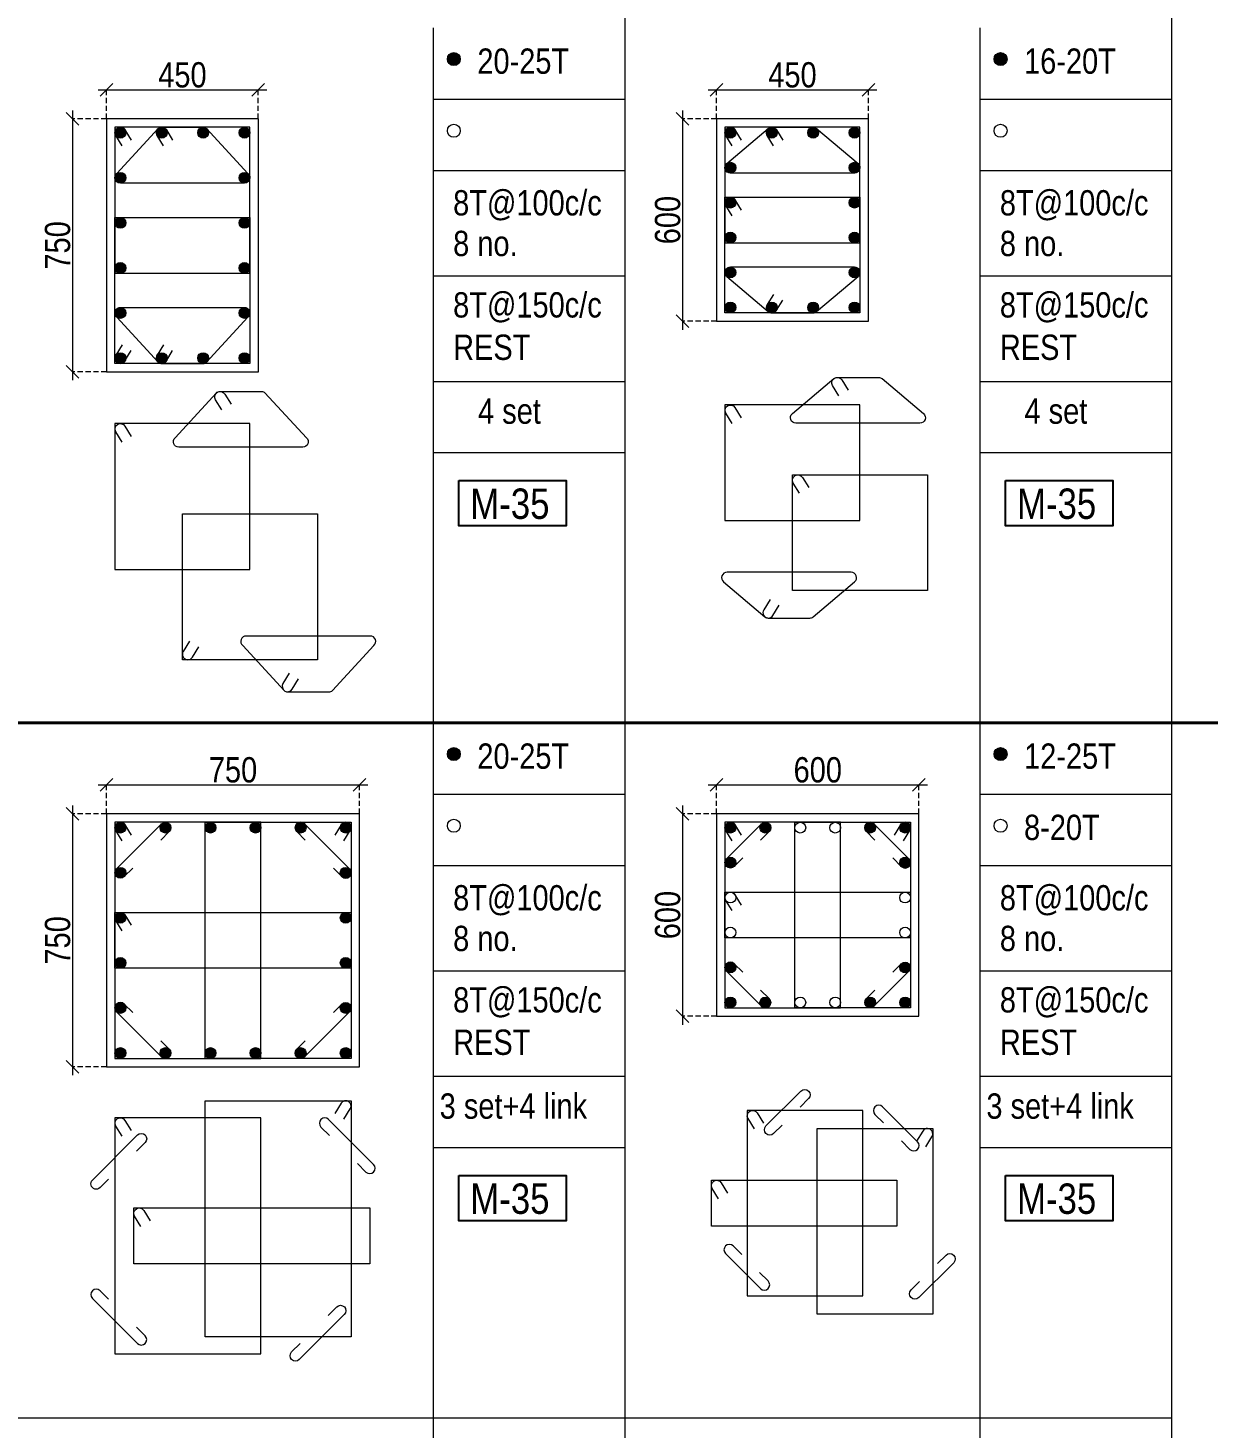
# Model space of a CAD drawing. Header units: millimetres. Extents: x 1112055 to 3390982, y -148532 to 766891.
# Drawn here: x 2653975 to 2667967, y 624583 to 641182 of the extents above; entities that cross this region are included whole.
import ezdxf
from ezdxf.enums import TextEntityAlignment as Align

# ---------------------------------------------------------------- set-up
doc = ezdxf.new("R2010")
doc.units = ezdxf.units.MM
doc.header["$PDMODE"] = 35
doc.header["$PDSIZE"] = -25
doc.linetypes.add('DASHED2', pattern=[0.375, 0.25, -0.125])
doc.linetypes.add('Hidden', pattern=[9.525, 6.35, -3.175])
for name, color, linetype, lineweight in [('B COL. SIZE DIM', 220, 'Continuous', 25), ('B COLSCH', 204, 'Continuous', 20), ('B COLUMN', 1, 'Hidden', 9), ('B STEEL', 34, 'Continuous', 15)]:
    doc.layers.add(name, color=color, linetype=linetype, lineweight=lineweight)
doc.layers.add('B TEXT', color=7, linetype='Continuous')
doc.styles.add('dim inside', font='romans.shx', dxfattribs={"width": 0.8, "height": 125})
doc.styles.add('SWINC', font='swissc.ttf')
doc.dimstyles.new('dim inside', dxfattribs={"dimtxt": 125, "dimasz": 100, "dimexe": 0, "dimexo": 0, "dimgap": 10, "dimtad": 0, "dimdec": 0, "dimzin": 0, "dimdsep": 46, "dimtxsty": 'dim inside', "dimblk": 'SMALL', "dimcen": 0.09, "dimadec": 0, "dimazin": 0, "dimtfac": 1, "dimtdec": 0, "dimtofl": 0, "dimtmove": 0, "dimatfit": 3, "dimfxl": 1, "dimtolj": 1, "dimtzin": 0, "dimarcsym": 2})

# ---------------------------------------------------------------- blocks, each defined once
blk = doc.blocks.new('_Oblique')
at = {"color": 0, "linetype": 'ByBlock', "lineweight": -2}
blk.add_line((-0.5, -0.5), (0.5, 0.5), dxfattribs=at)
blk = doc.blocks.new('*D5379')
at = {"layer": 'B COL. SIZE DIM', "color": 250, "lineweight": 9, "ltscale": 250, "transparency": 16777216}
blk.add_line((2662040, 632210), (2664640, 632210), dxfattribs=at)
at = {"layer": 'B COL. SIZE DIM', "color": 250, "linetype": 'DASHED2', "lineweight": 9, "ltscale": 250, "transparency": 16777216}
for p, q in [((2662140, 631865), (2662140, 632210)), ((2664540, 631865), (2664540, 632210))]:
    blk.add_line(p, q, dxfattribs=at)
at = {"layer": 'Defpoints', "color": 0, "lineweight": 40, "transparency": 16777216}
for p in [(2664540, 632210), (2662140, 631865), (2664540, 631865)]:
    blk.add_point(p, dxfattribs=at)
at = {"layer": 'B COL. SIZE DIM', "color": 250, "lineweight": 9, "transparency": 16777216, "xscale": 150, "yscale": 150, "zscale": 150, "rotation": 180}
blk.add_blockref('_Oblique', (2662140, 632210), dxfattribs=at)
at = {"layer": 'B COL. SIZE DIM', "color": 250, "lineweight": 9, "transparency": 16777216, "xscale": 150, "yscale": 150, "zscale": 150}
blk.add_blockref('_Oblique', (2664540, 632210), dxfattribs=at)
at = {"layer": 'B COL. SIZE DIM', "color": 6, "transparency": 16777216, "insert": (2663340, 632385), "char_height": 300, "attachment_point": 5, "style": 'SWINC'}
blk.add_mtext('\\A1;600', dxfattribs=at)
blk = doc.blocks.new('*D5380')
at = {"layer": 'B COL. SIZE DIM', "color": 250, "lineweight": 9, "ltscale": 250, "transparency": 16777216}
blk.add_line((2661736, 631965), (2661736, 629365), dxfattribs=at)
at = {"layer": 'B COL. SIZE DIM', "color": 250, "linetype": 'DASHED2', "lineweight": 9, "ltscale": 250, "transparency": 16777216}
for p, q in [((2662140, 631865), (2661736, 631865)), ((2662140, 629465), (2661736, 629465))]:
    blk.add_line(p, q, dxfattribs=at)
at = {"layer": 'Defpoints', "color": 0, "lineweight": 40, "transparency": 16777216}
for p in [(2662140, 631865), (2661736, 629465), (2662140, 629465)]:
    blk.add_point(p, dxfattribs=at)
at = {"layer": 'B COL. SIZE DIM', "color": 250, "lineweight": 9, "transparency": 16777216, "xscale": 150, "yscale": 150, "zscale": 150}
for p, rotation in [((2661736, 631865), 90), ((2661736, 629465), 270)]:
    blk.add_blockref('_Oblique', p, dxfattribs=dict(at, rotation=rotation))
at = {"layer": 'B COL. SIZE DIM', "color": 6, "transparency": 16777216, "insert": (2661561, 630665), "char_height": 300, "attachment_point": 5, "rotation": 90, "style": 'SWINC'}
blk.add_mtext('\\A1;600', dxfattribs=at)
blk = doc.blocks.new('*D5391')
at = {"layer": 'B COL. SIZE DIM', "color": 250, "lineweight": 9, "ltscale": 250, "transparency": 16777216}
blk.add_line((2654806, 632210), (2658006, 632210), dxfattribs=at)
at = {"layer": 'B COL. SIZE DIM', "color": 250, "linetype": 'DASHED2', "lineweight": 9, "ltscale": 250, "transparency": 16777216}
for p, q in [((2654906, 631865), (2654906, 632210)), ((2657906, 631865), (2657906, 632210))]:
    blk.add_line(p, q, dxfattribs=at)
at = {"layer": 'Defpoints', "color": 0, "lineweight": 40, "transparency": 16777216}
for p in [(2657906, 632210), (2654906, 631865), (2657906, 631865)]:
    blk.add_point(p, dxfattribs=at)
at = {"layer": 'B COL. SIZE DIM', "color": 250, "lineweight": 9, "transparency": 16777216, "xscale": 150, "yscale": 150, "zscale": 150, "rotation": 180}
blk.add_blockref('_Oblique', (2654906, 632210), dxfattribs=at)
at = {"layer": 'B COL. SIZE DIM', "color": 250, "lineweight": 9, "transparency": 16777216, "xscale": 150, "yscale": 150, "zscale": 150}
blk.add_blockref('_Oblique', (2657906, 632210), dxfattribs=at)
at = {"layer": 'B COL. SIZE DIM', "color": 6, "transparency": 16777216, "insert": (2656406, 632385), "char_height": 300, "attachment_point": 5, "style": 'SWINC'}
blk.add_mtext('\\A1;750', dxfattribs=at)
blk = doc.blocks.new('*D5392')
at = {"layer": 'B COL. SIZE DIM', "color": 250, "lineweight": 9, "ltscale": 250, "transparency": 16777216}
blk.add_line((2654502, 631965), (2654502, 628765), dxfattribs=at)
at = {"layer": 'B COL. SIZE DIM', "color": 250, "linetype": 'DASHED2', "lineweight": 9, "ltscale": 250, "transparency": 16777216}
for p, q in [((2654906, 631865), (2654502, 631865)), ((2654906, 628865), (2654502, 628865))]:
    blk.add_line(p, q, dxfattribs=at)
at = {"layer": 'Defpoints', "color": 0, "lineweight": 40, "transparency": 16777216}
for p in [(2654906, 631865), (2654502, 628865), (2654906, 628865)]:
    blk.add_point(p, dxfattribs=at)
at = {"layer": 'B COL. SIZE DIM', "color": 250, "lineweight": 9, "transparency": 16777216, "xscale": 150, "yscale": 150, "zscale": 150}
for p, rotation in [((2654502, 631865), 90), ((2654502, 628865), 270)]:
    blk.add_blockref('_Oblique', p, dxfattribs=dict(at, rotation=rotation))
at = {"layer": 'B COL. SIZE DIM', "color": 6, "transparency": 16777216, "insert": (2654327, 630365), "char_height": 300, "attachment_point": 5, "rotation": 90, "style": 'SWINC'}
blk.add_mtext('\\A1;750', dxfattribs=at)
blk = doc.blocks.new('*D5445')
at = {"layer": 'B COL. SIZE DIM', "color": 250, "lineweight": 9, "ltscale": 250, "transparency": 16777216}
blk.add_line((2654806, 640450), (2656806, 640450), dxfattribs=at)
at = {"layer": 'B COL. SIZE DIM', "color": 250, "linetype": 'DASHED2', "lineweight": 9, "ltscale": 250, "transparency": 16777216}
for p, q in [((2654906, 640105), (2654906, 640450)), ((2656706, 640105), (2656706, 640450))]:
    blk.add_line(p, q, dxfattribs=at)
at = {"layer": 'Defpoints', "color": 0, "lineweight": 40, "transparency": 16777216}
for p in [(2656706, 640450), (2654906, 640105), (2656706, 640105)]:
    blk.add_point(p, dxfattribs=at)
at = {"layer": 'B COL. SIZE DIM', "color": 250, "lineweight": 9, "transparency": 16777216, "xscale": 150, "yscale": 150, "zscale": 150, "rotation": 180}
blk.add_blockref('_Oblique', (2654906, 640450), dxfattribs=at)
at = {"layer": 'B COL. SIZE DIM', "color": 250, "lineweight": 9, "transparency": 16777216, "xscale": 150, "yscale": 150, "zscale": 150}
blk.add_blockref('_Oblique', (2656706, 640450), dxfattribs=at)
at = {"layer": 'B COL. SIZE DIM', "color": 6, "transparency": 16777216, "insert": (2655806, 640625), "char_height": 300, "attachment_point": 5, "style": 'SWINC'}
blk.add_mtext('\\A1;450', dxfattribs=at)
blk = doc.blocks.new('*D5446')
at = {"layer": 'B COL. SIZE DIM', "color": 250, "lineweight": 9, "ltscale": 250, "transparency": 16777216}
blk.add_line((2654502, 640205), (2654502, 637005), dxfattribs=at)
at = {"layer": 'B COL. SIZE DIM', "color": 250, "linetype": 'DASHED2', "lineweight": 9, "ltscale": 250, "transparency": 16777216}
for p, q in [((2654906, 640105), (2654502, 640105)), ((2654906, 637105), (2654502, 637105))]:
    blk.add_line(p, q, dxfattribs=at)
at = {"layer": 'Defpoints', "color": 0, "lineweight": 40, "transparency": 16777216}
for p in [(2654906, 640105), (2654502, 637105), (2654906, 637105)]:
    blk.add_point(p, dxfattribs=at)
at = {"layer": 'B COL. SIZE DIM', "color": 250, "lineweight": 9, "transparency": 16777216, "xscale": 150, "yscale": 150, "zscale": 150}
for p, rotation in [((2654502, 640105), 90), ((2654502, 637105), 270)]:
    blk.add_blockref('_Oblique', p, dxfattribs=dict(at, rotation=rotation))
at = {"layer": 'B COL. SIZE DIM', "color": 6, "transparency": 16777216, "insert": (2654327, 638605), "char_height": 300, "attachment_point": 5, "rotation": 90, "style": 'SWINC'}
blk.add_mtext('\\A1;750', dxfattribs=at)
blk = doc.blocks.new('*D5447')
at = {"layer": 'B COL. SIZE DIM', "color": 250, "lineweight": 9, "ltscale": 250, "transparency": 16777216}
blk.add_line((2662040, 640450), (2664040, 640450), dxfattribs=at)
at = {"layer": 'B COL. SIZE DIM', "color": 250, "linetype": 'DASHED2', "lineweight": 9, "ltscale": 250, "transparency": 16777216}
for p, q in [((2662140, 640105), (2662140, 640450)), ((2663940, 640105), (2663940, 640450))]:
    blk.add_line(p, q, dxfattribs=at)
at = {"layer": 'Defpoints', "color": 0, "lineweight": 40, "transparency": 16777216}
for p in [(2663940, 640450), (2662140, 640105), (2663940, 640105)]:
    blk.add_point(p, dxfattribs=at)
at = {"layer": 'B COL. SIZE DIM', "color": 250, "lineweight": 9, "transparency": 16777216, "xscale": 150, "yscale": 150, "zscale": 150, "rotation": 180}
blk.add_blockref('_Oblique', (2662140, 640450), dxfattribs=at)
at = {"layer": 'B COL. SIZE DIM', "color": 250, "lineweight": 9, "transparency": 16777216, "xscale": 150, "yscale": 150, "zscale": 150}
blk.add_blockref('_Oblique', (2663940, 640450), dxfattribs=at)
at = {"layer": 'B COL. SIZE DIM', "color": 6, "transparency": 16777216, "insert": (2663040, 640625), "char_height": 300, "attachment_point": 5, "style": 'SWINC'}
blk.add_mtext('\\A1;450', dxfattribs=at)
blk = doc.blocks.new('*D5448')
at = {"layer": 'B COL. SIZE DIM', "color": 250, "lineweight": 9, "ltscale": 250, "transparency": 16777216}
blk.add_line((2661736, 640205), (2661736, 637605), dxfattribs=at)
at = {"layer": 'B COL. SIZE DIM', "color": 250, "linetype": 'DASHED2', "lineweight": 9, "ltscale": 250, "transparency": 16777216}
for p, q in [((2662140, 640105), (2661736, 640105)), ((2662140, 637705), (2661736, 637705))]:
    blk.add_line(p, q, dxfattribs=at)
at = {"layer": 'Defpoints', "color": 0, "lineweight": 40, "transparency": 16777216}
for p in [(2662140, 640105), (2661736, 637705), (2662140, 637705)]:
    blk.add_point(p, dxfattribs=at)
at = {"layer": 'B COL. SIZE DIM', "color": 250, "lineweight": 9, "transparency": 16777216, "xscale": 150, "yscale": 150, "zscale": 150}
for p, rotation in [((2661736, 640105), 90), ((2661736, 637705), 270)]:
    blk.add_blockref('_Oblique', p, dxfattribs=dict(at, rotation=rotation))
at = {"layer": 'B COL. SIZE DIM', "color": 6, "transparency": 16777216, "insert": (2661561, 638905), "char_height": 300, "attachment_point": 5, "rotation": 90, "style": 'SWINC'}
blk.add_mtext('\\A1;600', dxfattribs=at)

msp = doc.modelspace()

# ---------------------------------------------------------------- hatches: boundary and pattern name
at = {"layer": 'B STEEL', "lineweight": 9, "ltscale": 0.5}
h = msp.add_hatch(color=34, dxfattribs=at)
edge = h.paths.add_edge_path()
edge.add_arc((2659024.6, 640814.1), 76.8, 0, 360)
h = msp.add_hatch(color=34, dxfattribs=at)
edge = h.paths.add_edge_path()
edge.add_arc((2665507.5, 640814.1), 76.8, 0, 360)
h = msp.add_hatch(color=34, dxfattribs=at)
edge = h.paths.add_edge_path()
edge.add_arc((2655070.2, 639940.9), 64, 0, 360)
at = {"layer": 'B STEEL'}
h = msp.add_hatch(color=34, dxfattribs=at)
edge = h.paths.add_edge_path()
edge.add_arc((2655560.9, 639940.9), 64, 0, 360)
h = msp.add_hatch(color=34, dxfattribs=at)
edge = h.paths.add_edge_path()
edge.add_arc((2656051.5, 639940.9), 64, 0, 360)
at = {"layer": 'B STEEL', "lineweight": 9, "ltscale": 0.5}
h = msp.add_hatch(color=34, dxfattribs=at)
edge = h.paths.add_edge_path()
edge.add_arc((2656542.2, 639940.9), 64, 180, 540, ccw=False)
h = msp.add_hatch(color=34, dxfattribs=at)
edge = h.paths.add_edge_path()
edge.add_arc((2662303.7, 639940.9), 64, 0, 360)
h = msp.add_hatch(color=34, dxfattribs=at)
edge = h.paths.add_edge_path()
edge.add_arc((2662794.4, 639940.9), 64, 180, 540, ccw=False)
h = msp.add_hatch(color=34, dxfattribs=at)
edge = h.paths.add_edge_path()
edge.add_arc((2663285.1, 639940.9), 64, 180, 540, ccw=False)
h = msp.add_hatch(color=34, dxfattribs=at)
edge = h.paths.add_edge_path()
edge.add_arc((2663775.7, 639940.9), 64, 180, 540, ccw=False)
h = msp.add_hatch(color=34, dxfattribs=at)
edge = h.paths.add_edge_path()
edge.add_arc((2662303.7, 639526.5), 64, 0, 360)
h = msp.add_hatch(color=3, dxfattribs=at)
edge = h.paths.add_edge_path()
edge.add_arc((2663775.7, 639526.5), 64, 180, 540, ccw=False)
at = {"layer": 'B STEEL'}
h = msp.add_hatch(color=34, dxfattribs=at)
edge = h.paths.add_edge_path()
edge.add_arc((2655070.2, 639406.5), 64, 0, 360)
h = msp.add_hatch(color=3, dxfattribs=at)
edge = h.paths.add_edge_path()
edge.add_arc((2656542.2, 639406.5), 64, 0, 360)
h = msp.add_hatch(color=34, dxfattribs=at)
edge = h.paths.add_edge_path()
edge.add_arc((2662303.7, 639112.1), 64, 0, 360)
h = msp.add_hatch(color=3, dxfattribs=at)
edge = h.paths.add_edge_path()
edge.add_arc((2663775.7, 639112.1), 64, 0, 360)
h = msp.add_hatch(color=34, dxfattribs=at)
edge = h.paths.add_edge_path()
edge.add_arc((2655070.2, 638872.1), 64, 0, 360)
h = msp.add_hatch(color=3, dxfattribs=at)
edge = h.paths.add_edge_path()
edge.add_arc((2656542.2, 638872.1), 64, 0, 360)
h = msp.add_hatch(color=34, dxfattribs=at)
edge = h.paths.add_edge_path()
edge.add_arc((2662303.7, 638697.7), 64, 0, 360)
h = msp.add_hatch(color=3, dxfattribs=at)
edge = h.paths.add_edge_path()
edge.add_arc((2663775.7, 638697.7), 64, 0, 360)
h = msp.add_hatch(color=34, dxfattribs=at)
edge = h.paths.add_edge_path()
edge.add_arc((2655070.2, 638337.7), 64, 0, 360)
h = msp.add_hatch(color=3, dxfattribs=at)
edge = h.paths.add_edge_path()
edge.add_arc((2656542.2, 638337.7), 64, 0, 360)
at = {"layer": 'B STEEL', "lineweight": 9, "ltscale": 0.5}
h = msp.add_hatch(color=34, dxfattribs=at)
edge = h.paths.add_edge_path()
edge.add_arc((2662303.7, 638283.3), 64, 0, 360)
h = msp.add_hatch(color=3, dxfattribs=at)
edge = h.paths.add_edge_path()
edge.add_arc((2663775.7, 638283.3), 64, 180, 540, ccw=False)
h = msp.add_hatch(color=34, dxfattribs=at)
edge = h.paths.add_edge_path()
edge.add_arc((2662303.7, 637868.9), 64, 0, 360, ccw=False)
h = msp.add_hatch(color=34, dxfattribs=at)
edge = h.paths.add_edge_path()
edge.add_arc((2662794.4, 637868.9), 64, -180, 180)
h = msp.add_hatch(color=34, dxfattribs=at)
edge = h.paths.add_edge_path()
edge.add_arc((2663285.1, 637868.9), 64, -180, 180)
h = msp.add_hatch(color=34, dxfattribs=at)
edge = h.paths.add_edge_path()
edge.add_arc((2663775.7, 637868.9), 64, -180, 180)
at = {"layer": 'B STEEL'}
h = msp.add_hatch(color=34, dxfattribs=at)
edge = h.paths.add_edge_path()
edge.add_arc((2655070.2, 637803.3), 64, 0, 360)
h = msp.add_hatch(color=3, dxfattribs=at)
edge = h.paths.add_edge_path()
edge.add_arc((2656542.2, 637803.3), 64, 0, 360)
at = {"layer": 'B STEEL', "lineweight": 9, "ltscale": 0.5}
h = msp.add_hatch(color=34, dxfattribs=at)
edge = h.paths.add_edge_path()
edge.add_arc((2655070.2, 637268.9), 64, 0, 360, ccw=False)
at = {"layer": 'B STEEL'}
h = msp.add_hatch(color=34, dxfattribs=at)
edge = h.paths.add_edge_path()
edge.add_arc((2655560.9, 637268.9), 64, 0, 360)
h = msp.add_hatch(color=34, dxfattribs=at)
edge = h.paths.add_edge_path()
edge.add_arc((2656051.5, 637268.9), 64, 0, 360)
at = {"layer": 'B STEEL', "lineweight": 9, "ltscale": 0.5}
h = msp.add_hatch(color=34, dxfattribs=at)
edge = h.paths.add_edge_path()
edge.add_arc((2656542.2, 637268.9), 64, -180, 180)
h = msp.add_hatch(color=34, dxfattribs=at)
edge = h.paths.add_edge_path()
edge.add_arc((2659024.6, 632574.2), 76.8, 0, 360)
h = msp.add_hatch(color=34, dxfattribs=at)
edge = h.paths.add_edge_path()
edge.add_arc((2665507.5, 632574.2), 76.8, 0, 360)
h = msp.add_hatch(color=34, dxfattribs=at)
edge = h.paths.add_edge_path()
edge.add_arc((2655070.2, 631701), 64, 0, 360)
at = {"layer": 'B STEEL'}
h = msp.add_hatch(color=34, dxfattribs=at)
edge = h.paths.add_edge_path()
edge.add_arc((2655604.6, 631701), 64, 0, 360)
h = msp.add_hatch(color=34, dxfattribs=at)
edge = h.paths.add_edge_path()
edge.add_arc((2656139, 631701), 64, 0, 360)
h = msp.add_hatch(color=34, dxfattribs=at)
edge = h.paths.add_edge_path()
edge.add_arc((2656673.4, 631701), 64, 0, 360)
h = msp.add_hatch(color=34, dxfattribs=at)
edge = h.paths.add_edge_path()
edge.add_arc((2657207.8, 631701), 64, 0, 360)
at = {"layer": 'B STEEL', "lineweight": 9, "ltscale": 0.5}
h = msp.add_hatch(color=34, dxfattribs=at)
edge = h.paths.add_edge_path()
edge.add_arc((2657742.2, 631701), 64, 180, 540, ccw=False)
h = msp.add_hatch(color=34, dxfattribs=at)
edge = h.paths.add_edge_path()
edge.add_arc((2662303.7, 631701), 64, 0, 360)
h = msp.add_hatch(color=34, dxfattribs=at)
edge = h.paths.add_edge_path()
edge.add_arc((2662718.1, 631701), 64, 180, 540, ccw=False)
h = msp.add_hatch(color=34, dxfattribs=at)
edge = h.paths.add_edge_path()
edge.add_arc((2663961.3, 631701), 64, 180, 540, ccw=False)
h = msp.add_hatch(color=34, dxfattribs=at)
edge = h.paths.add_edge_path()
edge.add_arc((2664375.7, 631701), 64, 180, 540, ccw=False)
h = msp.add_hatch(color=34, dxfattribs=at)
edge = h.paths.add_edge_path()
edge.add_arc((2662303.7, 631286.6), 64, 0, 360)
h = msp.add_hatch(color=34, dxfattribs=at)
edge = h.paths.add_edge_path()
edge.add_arc((2664375.7, 631286.6), 64, 180, 540, ccw=False)
at = {"layer": 'B STEEL'}
h = msp.add_hatch(color=34, dxfattribs=at)
edge = h.paths.add_edge_path()
edge.add_arc((2655070.2, 631166.6), 64, 0, 360)
h = msp.add_hatch(color=34, dxfattribs=at)
edge = h.paths.add_edge_path()
edge.add_arc((2657742.2, 631166.6), 64, 0, 360)
h = msp.add_hatch(color=34, dxfattribs=at)
edge = h.paths.add_edge_path()
edge.add_arc((2655070.2, 630632.2), 64, 0, 360)
h = msp.add_hatch(color=34, dxfattribs=at)
edge = h.paths.add_edge_path()
edge.add_arc((2657742.2, 630632.2), 64, 0, 360)
h = msp.add_hatch(color=34, dxfattribs=at)
edge = h.paths.add_edge_path()
edge.add_arc((2655070.2, 630097.9), 64, 0, 360)
h = msp.add_hatch(color=34, dxfattribs=at)
edge = h.paths.add_edge_path()
edge.add_arc((2657742.2, 630097.9), 64, 0, 360)
at = {"layer": 'B STEEL', "lineweight": 9, "ltscale": 0.5}
h = msp.add_hatch(color=34, dxfattribs=at)
edge = h.paths.add_edge_path()
edge.add_arc((2662303.7, 630043.5), 64, 0, 360)
h = msp.add_hatch(color=34, dxfattribs=at)
edge = h.paths.add_edge_path()
edge.add_arc((2664375.7, 630043.5), 64, 180, 540, ccw=False)
at = {"layer": 'B STEEL'}
h = msp.add_hatch(color=34, dxfattribs=at)
edge = h.paths.add_edge_path()
edge.add_arc((2655070.2, 629563.5), 64, 0, 360)
h = msp.add_hatch(color=34, dxfattribs=at)
edge = h.paths.add_edge_path()
edge.add_arc((2657742.2, 629563.5), 64, 0, 360)
at = {"layer": 'B STEEL', "lineweight": 9, "ltscale": 0.5}
h = msp.add_hatch(color=34, dxfattribs=at)
edge = h.paths.add_edge_path()
edge.add_arc((2662303.7, 629629.1), 64, 0, 360, ccw=False)
h = msp.add_hatch(color=34, dxfattribs=at)
edge = h.paths.add_edge_path()
edge.add_arc((2662718.1, 629629.1), 64, -180, 180)
h = msp.add_hatch(color=34, dxfattribs=at)
edge = h.paths.add_edge_path()
edge.add_arc((2663961.3, 629629.1), 64, -180, 180)
h = msp.add_hatch(color=34, dxfattribs=at)
edge = h.paths.add_edge_path()
edge.add_arc((2664375.7, 629629.1), 64, -180, 180)
h = msp.add_hatch(color=34, dxfattribs=at)
edge = h.paths.add_edge_path()
edge.add_arc((2655070.2, 629029.1), 64, 0, 360, ccw=False)
at = {"layer": 'B STEEL'}
h = msp.add_hatch(color=34, dxfattribs=at)
edge = h.paths.add_edge_path()
edge.add_arc((2655604.6, 629029.1), 64, 0, 360)
h = msp.add_hatch(color=34, dxfattribs=at)
edge = h.paths.add_edge_path()
edge.add_arc((2656139, 629029.1), 64, 0, 360)
h = msp.add_hatch(color=34, dxfattribs=at)
edge = h.paths.add_edge_path()
edge.add_arc((2656673.4, 629029.1), 64, 0, 360)
h = msp.add_hatch(color=34, dxfattribs=at)
edge = h.paths.add_edge_path()
edge.add_arc((2657207.8, 629029.1), 64, 0, 360)
at = {"layer": 'B STEEL', "lineweight": 9, "ltscale": 0.5}
h = msp.add_hatch(color=34, dxfattribs=at)
edge = h.paths.add_edge_path()
edge.add_arc((2657742.2, 629029.1), 64, -180, 180)

# ---------------------------------------------------------------- linework, layer by layer
at = {"color": 1, "lineweight": 40}
msp.add_line((2487307.1, 632942.5), (2815548.4, 632942.5), dxfattribs=at)
at = {"layer": 'B COLSCH', "color": 250, "lineweight": 0}
for p, q in [((2667535.6, 650741.2), (2667535.6, 574628.3)), ((2661052.7, 649422.2), (2661052.7, 574628.3)), ((2658778.3, 641182.4), (2658778.3, 583503.5)), ((2665261.2, 641182.4), (2665261.2, 583503.5)), ((2658778.3, 640337.4), (2661052.7, 640337.4)), ((2665261.2, 640337.4), (2667535.6, 640337.4)), ((2658778.3, 639492.4), (2661052.7, 639492.4)), ((2665261.2, 639492.4), (2667535.6, 639492.4)), ((2658778.3, 638242.6), (2661052.7, 638242.6)), ((2665261.2, 638242.6), (2667535.6, 638242.6)), ((2658778.3, 636992.8), (2661052.7, 636992.8)), ((2665261.2, 636992.8), (2667535.6, 636992.8)), ((2658778.3, 636147.8), (2661052.7, 636147.8)), ((2665261.2, 636147.8), (2667535.6, 636147.8)), ((2487307.1, 632942.5), (2667535.6, 632942.5)), ((2658778.3, 632097.5), (2661052.7, 632097.5)), ((2665261.2, 632097.5), (2667535.6, 632097.5)), ((2658778.3, 631252.5), (2661052.7, 631252.5)), ((2665261.2, 631252.5), (2667535.6, 631252.5)), ((2658778.3, 630002.8), (2661052.7, 630002.8)), ((2665261.2, 630002.8), (2667535.6, 630002.8)), ((2658778.3, 628753), (2661052.7, 628753)), ((2665261.2, 628753), (2667535.6, 628753)), ((2658778.3, 627908), (2661052.7, 627908)), ((2665261.2, 627908), (2667535.6, 627908)), ((2487307.1, 624702.7), (2667535.6, 624702.7))]:
    msp.add_line(p, q, dxfattribs=at)
at = {"layer": 'B COLUMN', "color": 1, "linetype": 'ByBlock', "lineweight": 20}
for points in [[(2654906.2, 637104.9), (2656706.2, 637104.9), (2656706.2, 640104.9), (2654906.2, 640104.9)], [(2662139.7, 637704.9), (2663939.7, 637704.9), (2663939.7, 640104.9), (2662139.7, 640104.9)], [(2654906.2, 628865.1), (2657906.2, 628865.1), (2657906.2, 631865.1), (2654906.2, 631865.1)], [(2662139.7, 629465.1), (2664539.7, 629465.1), (2664539.7, 631865.1), (2662139.7, 631865.1)]]:
    msp.add_lwpolyline(points, close=True, dxfattribs=at)
at = {"layer": 'B STEEL', "color": 34, "lineweight": 9, "ltscale": 0.5}
for points in [[(2655006.2, 638273.7), (2656606.2, 638273.7), (2656606.2, 640004.9), (2655006.2, 640004.9)], [(2662239.7, 638633.7), (2663839.7, 638633.7), (2663839.7, 640004.9), (2662239.7, 640004.9)], [(2662239.7, 639176.1), (2663839.7, 639176.1), (2663839.7, 637804.9), (2662239.7, 637804.9)], [(2655006.2, 638936.1), (2656606.2, 638936.1), (2656606.2, 637204.9), (2655006.2, 637204.9)], [(2662239.7, 635341.9), (2663839.7, 635341.9), (2663839.7, 636713.1), (2662239.7, 636713.1)], [(2655006.2, 634761.4), (2656606.2, 634761.4), (2656606.2, 636492.6), (2655006.2, 636492.6)], [(2663039.7, 635884.4), (2664639.7, 635884.4), (2664639.7, 634513.1), (2663039.7, 634513.1)], [(2655806.2, 635423.8), (2657406.2, 635423.8), (2657406.2, 633692.6), (2655806.2, 633692.6)], [(2655006.2, 628965.1), (2656737.4, 628965.1), (2656737.4, 631765.1), (2655006.2, 631765.1)], [(2657806.2, 628965.1), (2656075, 628965.1), (2656075, 631765.1), (2657806.2, 631765.1)], [(2662239.7, 629565.1), (2663610.9, 629565.1), (2663610.9, 631765.1), (2662239.7, 631765.1)], [(2664439.7, 629565.1), (2663068.5, 629565.1), (2663068.5, 631765.1), (2664439.7, 631765.1)], [(2662239.7, 630936.3), (2664439.7, 630936.3), (2664439.7, 630393.8), (2662239.7, 630393.8)], [(2655006.2, 630696.3), (2657806.2, 630696.3), (2657806.2, 630033.8), (2655006.2, 630033.8)], [(2657806.2, 625663.9), (2656075, 625663.9), (2656075, 628463.9), (2657806.2, 628463.9)], [(2662503.7, 626149.5), (2663874.9, 626149.5), (2663874.9, 628349.5), (2662503.7, 628349.5)], [(2655006.2, 625461.5), (2656737.4, 625461.5), (2656737.4, 628261.5), (2655006.2, 628261.5)], [(2664703.7, 625934.9), (2663332.5, 625934.9), (2663332.5, 628134.9), (2664703.7, 628134.9)], [(2662077.8, 627520.7), (2664277.8, 627520.7), (2664277.8, 626978.3), (2662077.8, 626978.3)], [(2655229.3, 627192.7), (2658029.3, 627192.7), (2658029.3, 626530.3), (2655229.3, 626530.3)]]:
    msp.add_lwpolyline(points, close=True, dxfattribs=at)
for points in [[(2655090.4, 639785.8), (2655015.7, 639907.3, -1), (2655124.7, 639974.4), (2655199.5, 639853)], [(2655581.1, 639785.8), (2655506.3, 639907.3, -1), (2655615.4, 639974.4), (2655690.1, 639853)], [(2662324, 639785.8), (2662249.2, 639907.3, -1), (2662358.3, 639974.4), (2662433, 639853)], [(2662814.6, 639785.8), (2662739.9, 639907.3, -1), (2662848.9, 639974.4), (2662923.7, 639853)], [(2662324, 638957.1), (2662249.2, 639078.5, -1), (2662358.3, 639145.6), (2662433, 639024.2)], [(2662814.6, 638024), (2662739.9, 637902.5, 1), (2662848.9, 637835.4), (2662923.7, 637956.8)], [(2655090.4, 637424), (2655015.7, 637302.5, 1), (2655124.7, 637235.4), (2655199.5, 637356.8)], [(2655581.1, 637424), (2655506.3, 637302.5, 1), (2655615.4, 637235.4), (2655690.1, 637356.8)], [(2663591, 636821), (2663516.2, 636942.5, -1), (2663625.2, 637009.6), (2663700, 636888.1)], [(2656273.3, 636654.2), (2656198.6, 636775.6, -1), (2656307.6, 636842.7), (2656382.4, 636721.3)], [(2662324, 636494.1), (2662249.2, 636615.6, -1), (2662358.3, 636682.7), (2662433, 636561.2)], [(2655090.4, 636273.6), (2655015.7, 636395.1, -1), (2655124.7, 636462.2), (2655199.5, 636340.7)], [(2663124, 635665.3), (2663049.2, 635786.8, -1), (2663158.3, 635853.9), (2663233, 635732.4)], [(2662774.6, 634405.3), (2662699.8, 634283.8, 1), (2662808.9, 634216.7), (2662883.6, 634338.2)], [(2655890.4, 633911.7), (2655815.7, 633790.2, 1), (2655924.7, 633723.1), (2655999.5, 633844.6)], [(2657073.3, 633531.1), (2656998.6, 633409.6, 1), (2657107.6, 633342.5), (2657182.4, 633464)], [(2655090.4, 631546), (2655015.7, 631667.5, -1), (2655124.7, 631734.6), (2655199.5, 631613.1)], [(2655216.3, 631222.2), (2655115.5, 631121.4, -1), (2655024.9, 631211.9), (2655559.3, 631746.3, -1), (2655649.9, 631655.8), (2655549, 631554.9)], [(2657596, 631222.2), (2657696.9, 631121.4, 1), (2657787.4, 631211.9), (2657253, 631746.3, 1), (2657162.5, 631655.8), (2657263.4, 631554.9)], [(2657721.9, 631546), (2657796.7, 631667.5, 1), (2657687.6, 631734.6), (2657612.9, 631613.1)], [(2662324, 631546), (2662249.2, 631667.5, -1), (2662358.3, 631734.6), (2662433, 631613.1)], [(2662449.9, 631342.2), (2662349, 631241.4, -1), (2662258.5, 631331.9), (2662672.9, 631746.3, -1), (2662763.4, 631655.8), (2662662.5, 631554.9)], [(2664229.6, 631342.2), (2664330.4, 631241.4, 1), (2664421, 631331.9), (2664006.6, 631746.3, 1), (2663916, 631655.8), (2664016.9, 631554.9)], [(2664355.5, 631546), (2664430.2, 631667.5, 1), (2664321.2, 631734.6), (2664246.4, 631613.1)], [(2662324, 630717.2), (2662249.2, 630838.7, -1), (2662358.3, 630905.8), (2662433, 630784.3)], [(2655090.4, 630477.2), (2655015.7, 630598.7, -1), (2655124.7, 630665.8), (2655199.5, 630544.3)], [(2662449.9, 629987.9), (2662349, 630088.7, 1), (2662258.5, 629998.2), (2662672.9, 629583.8, 1), (2662763.4, 629674.3), (2662662.5, 629775.2)], [(2664229.6, 629987.9), (2664330.4, 630088.7, -1), (2664421, 629998.2), (2664006.6, 629583.8, -1), (2663916, 629674.3), (2664016.9, 629775.2)], [(2655216.3, 629507.9), (2655115.5, 629608.7, 1), (2655024.9, 629518.2), (2655559.3, 628983.8, 1), (2655649.9, 629074.3), (2655549, 629175.2)], [(2657596, 629507.9), (2657696.9, 629608.7, -1), (2657787.4, 629518.2), (2657253, 628983.8, -1), (2657162.5, 629074.3), (2657263.4, 629175.2)], [(2657721.9, 628244.8), (2657796.7, 628366.3, 1), (2657687.6, 628433.4), (2657612.9, 628311.9)], [(2662916.8, 628174.9), (2662816, 628074, -1), (2662725.4, 628164.6), (2663139.8, 628579, -1), (2663230.3, 628488.4), (2663129.5, 628387.6)], [(2662588, 628130.4), (2662513.2, 628251.9, -1), (2662622.3, 628319), (2662697, 628197.5)], [(2664331.4, 627987.4), (2664432.3, 627886.5, 1), (2664522.8, 627977.1), (2664108.5, 628391.4, 1), (2664017.9, 628300.9), (2664118.8, 628200)], [(2655090.4, 628042.4), (2655015.7, 628163.9, -1), (2655124.7, 628231), (2655199.5, 628109.5)], [(2657882, 627718.7), (2657982.8, 627617.8, 1), (2658073.4, 627708.3), (2657539, 628242.7, 1), (2657448.5, 628152.2), (2657549.3, 628051.3)], [(2664619.5, 627915.8), (2664694.2, 628037.3, 1), (2664585.2, 628104.4), (2664510.4, 627982.9)], [(2654930.4, 627534.1), (2654829.5, 627433.2, -1), (2654739, 627523.8), (2655273.4, 628058.2, -1), (2655363.9, 627967.6), (2655263.1, 627866.8)], [(2662162.1, 627301.6), (2662087.3, 627423.1, -1), (2662196.3, 627490.2), (2662271.1, 627368.7)], [(2655313.6, 626973.6), (2655238.8, 627095.1, -1), (2655347.9, 627162.2), (2655422.6, 627040.7)], [(2662437.7, 626641.3), (2662336.8, 626742.1, 1), (2662246.3, 626651.6), (2662660.7, 626237.2, 1), (2662751.2, 626327.7), (2662650.4, 626428.6)], [(2664760, 626533.3), (2664860.8, 626634.2, -1), (2664951.4, 626543.7), (2664537, 626129.3, -1), (2664446.5, 626219.8), (2664547.3, 626320.7)], [(2654930.4, 626109.8), (2654829.5, 626210.7, 1), (2654739, 626120.1), (2655273.4, 625585.7, 1), (2655363.9, 625676.3), (2655263.1, 625777.1)], [(2657534.5, 625918.7), (2657635.4, 626019.6, -1), (2657725.9, 625929), (2657191.6, 625394.6, -1), (2657101, 625485.2), (2657201.9, 625586)]]:
    msp.add_lwpolyline(points, format="xyb", dxfattribs=at)
for points in [[(2655028.9, 639456.4), (2655519.6, 639989.8, -0.1771526), (2655560.9, 640004.9), (2656051.5, 640004.9, -0.1771526), (2656092.8, 639989.8), (2656583.5, 639456.4, -0.6990151), (2656542.2, 639343.5), (2655070.2, 639343.5, -0.6990151)], [(2662262.4, 639575.4), (2662753.1, 639989.8, -0.1771526), (2662794.4, 640004.9), (2663285.1, 640004.9, -0.1771526), (2663326.4, 639989.8), (2663817, 639575.4, -0.6990151), (2663775.7, 639462.5), (2662303.7, 639462.5, -0.6990151)], [(2662262.4, 638234.4), (2662753.1, 637820, 0.1771526), (2662794.4, 637804.9), (2663285.1, 637804.9, 0.1771526), (2663326.4, 637820), (2663817, 638234.4, 0.6990151), (2663775.7, 638347.3), (2662303.7, 638347.3, 0.6990151)], [(2655028.9, 637753.4), (2655519.6, 637220, 0.1771526), (2655560.9, 637204.9), (2656051.5, 637204.9, 0.1771526), (2656092.8, 637220), (2656583.5, 637753.4, 0.6990151), (2656542.2, 637866.3), (2655070.2, 637866.3, 0.6990151)], [(2663038.8, 636610.5), (2663529.4, 637024.9, -0.1771526), (2663570.7, 637040.1), (2664061.4, 637040.1, -0.1771526), (2664102.7, 637024.9), (2664593.3, 636610.5, -0.6990151), (2664552, 636497.6), (2663080.1, 636497.6, -0.6990151)], [(2655721.1, 636324.7), (2656211.8, 636858.1, -0.1771526), (2656253.1, 636873.2), (2656743.7, 636873.2, -0.1771526), (2656785, 636858.1), (2657275.7, 636324.7, -0.6990151), (2657234.4, 636211.8), (2655762.4, 636211.8, -0.6990151)], [(2662222.4, 634615.7), (2662713, 634201.3, 0.1771526), (2662754.4, 634186.2), (2663245, 634186.2, 0.1771526), (2663286.3, 634201.3), (2663777, 634615.7, 0.6990151), (2663735.7, 634728.7), (2662263.7, 634728.7, 0.6990151)], [(2656521.1, 633860.5), (2657011.8, 633327.2, 0.1771526), (2657053.1, 633312), (2657543.7, 633312, 0.1771526), (2657585, 633327.2), (2658075.7, 633860.5, 0.6990151), (2658034.4, 633973.4), (2656562.4, 633973.4, 0.6990151)]]:
    msp.add_lwpolyline(points, format="xyb", close=True, dxfattribs=at)
for centre, radius in [((2659024.6, 640814.1), 76.8), ((2665507.5, 640814.1), 76.8), ((2655070.2, 639940.9), 64), ((2655560.9, 639940.9), 64), ((2656051.5, 639940.9), 64), ((2656542.2, 639940.9), 64), ((2659024.6, 639963.8), 76.8), ((2662303.7, 639940.9), 64), ((2662794.4, 639940.9), 64), ((2663285.1, 639940.9), 64), ((2663775.7, 639940.9), 64), ((2665507.5, 639963.8), 76.8), ((2662303.7, 639526.5), 64), ((2655070.2, 639406.5), 64), ((2662303.7, 639112.1), 64), ((2655070.2, 638872.1), 64), ((2662303.7, 638697.7), 64), ((2655070.2, 638337.7), 64), ((2662303.7, 638283.3), 64), ((2662303.7, 637868.9), 64), ((2662794.4, 637868.9), 64), ((2663285.1, 637868.9), 64), ((2663775.7, 637868.9), 64), ((2655070.2, 637803.3), 64), ((2655070.2, 637268.9), 64), ((2655560.9, 637268.9), 64), ((2656051.5, 637268.9), 64), ((2656542.2, 637268.9), 64), ((2659024.6, 632574.2), 76.8), ((2665507.5, 632574.2), 76.8), ((2655070.2, 631701), 64), ((2655604.6, 631701), 64), ((2656139, 631701), 64), ((2656673.4, 631701), 64), ((2657207.8, 631701), 64), ((2657742.2, 631701), 64), ((2659024.6, 631723.9), 76.8), ((2662303.7, 631701), 64), ((2662718.1, 631701), 64), ((2663132.5, 631701), 64), ((2663546.9, 631701), 64), ((2663961.3, 631701), 64), ((2664375.7, 631701), 64), ((2665507.5, 631723.9), 76.8), ((2662303.7, 631286.6), 64), ((2664375.7, 631286.6), 64), ((2655070.2, 631166.6), 64), ((2657742.2, 631166.6), 64), ((2662303.7, 630872.2), 64), ((2664375.7, 630872.2), 64), ((2655070.2, 630632.2), 64), ((2657742.2, 630632.2), 64), ((2662303.7, 630457.9), 64), ((2664375.7, 630457.9), 64), ((2655070.2, 630097.9), 64), ((2657742.2, 630097.9), 64), ((2662303.7, 630043.5), 64), ((2664375.7, 630043.5), 64), ((2655070.2, 629563.5), 64), ((2657742.2, 629563.5), 64), ((2662303.7, 629629.1), 64), ((2662718.1, 629629.1), 64), ((2663132.5, 629629.1), 64), ((2663546.9, 629629.1), 64), ((2663961.3, 629629.1), 64), ((2664375.7, 629629.1), 64), ((2655070.2, 629029.1), 64), ((2655604.6, 629029.1), 64), ((2656139, 629029.1), 64), ((2656673.4, 629029.1), 64), ((2657207.8, 629029.1), 64), ((2657742.2, 629029.1), 64)]:
    msp.add_circle(centre, radius, dxfattribs=at)
at = {"layer": 'B STEEL', "color": 3, "lineweight": 9, "ltscale": 0.5}
for centre in [(2663775.7, 639526.5), (2656542.2, 639406.5), (2663775.7, 639112.1), (2656542.2, 638872.1), (2663775.7, 638697.7), (2656542.2, 638337.7), (2663775.7, 638283.3), (2656542.2, 637803.3)]:
    msp.add_circle(centre, 64, dxfattribs=at)
at = {"layer": 'B TEXT', "color": 1}
for points in [[(2659081.9, 635818.8), (2660356.5, 635818.8), (2660356.5, 635280.8), (2659081.9, 635280.8)], [(2665564.8, 635818.8), (2666839.4, 635818.8), (2666839.4, 635280.8), (2665564.8, 635280.8)], [(2659081.9, 627579), (2660356.5, 627579), (2660356.5, 627041), (2659081.9, 627041)], [(2665564.8, 627579), (2666839.4, 627579), (2666839.4, 627041), (2665564.8, 627041)]]:
    msp.add_lwpolyline(points, close=True, dxfattribs=at)

# ---------------------------------------------------------------- texts
at = {"layer": 'B TEXT', "style": 'SWINC'}
for s, p in [('20-25T', (2659303.1, 640639.5)), ('16-20T', (2665786, 640639.5)), ('8T@100c/c', (2659016.1, 638959.7)), ('8T@100c/c', (2665499, 638959.7)), ('8 no.', (2659016.1, 638477.9)), ('8 no.', (2665499, 638477.9)), ('8T@150c/c', (2659016.1, 637749.8)), ('8T@150c/c', (2665499, 637749.8)), ('REST', (2659016.1, 637247.4)), ('REST', (2665499, 637247.4)), ('4 set', (2659311.3, 636490.3)), ('4 set', (2665790.9, 636490.3)), ('20-25T', (2659303.1, 632399.7)), ('12-25T', (2665786, 632399.7)), ('8-20T', (2665786, 631554.7)), ('8T@100c/c', (2659016.1, 630719.8)), ('8T@100c/c', (2665499, 630719.8)), ('8 no.', (2659016.1, 630238)), ('8 no.', (2665499, 630238)), ('8T@150c/c', (2659016.1, 629509.9)), ('8T@150c/c', (2665499, 629509.9)), ('REST', (2659016.1, 629007.5)), ('REST', (2665499, 629007.5)), ('3 set+4 link', (2658856.5, 628250.5)), ('3 set+4 link', (2665339.4, 628250.5))]:
    msp.add_text(s, height=300, dxfattribs=at).set_placement(p)
at = {"layer": 'B TEXT', "color": 1, "style": 'SWINC'}
for p in [(2659219.3, 635254.3), (2665702.2, 635254.3), (2659219.3, 627014.4), (2665702.2, 627014.4)]:
    msp.add_text('M-35', height=360, dxfattribs=at).set_placement(p, align=Align.BOTTOM_LEFT)

# ---------------------------------------------------------------- dimensions: what is measured, and where the dimension line sits
at = {"layer": 'B COL. SIZE DIM', "color": 250, "ltscale": 250}
for base, p1, p2, picture, middle in [((2656706.2, 640449.8), (2654906.2, 640104.9), (2656706.2, 640104.9), '*D5445', (2655806.2, 640624.8)), ((2663939.7, 640449.8), (2662139.7, 640104.9), (2663939.7, 640104.9), '*D5447', (2663039.7, 640624.8)), ((2657906.2, 632210), (2654906.2, 631865.1), (2657906.2, 631865.1), '*D5391', (2656406.2, 632385)), ((2664539.7, 632210), (2662139.7, 631865.1), (2664539.7, 631865.1), '*D5379', (2663339.7, 632385))]:
    dim = msp.add_linear_dim(base=base, p1=p1, p2=p2, dimstyle='dim inside', override={"dimtxt": 300, "dimasz": 150, "dimgap": 25, "dimtad": 3, "dimlfac": 0.25, "dimtxsty": 'SWINC', "dimblk1": 'Oblique', "dimblk2": 'Oblique', "dimsah": 1, "dimdle": 100, "dimclrd": 250, "dimclre": 250, "dimclrt": 6, "dimfxl": 1000, "dimlwd": 9, "dimlwe": 9}, dxfattribs=at)
    dim.commit()
    dim.dimension.update_dxf_attribs({"geometry": picture, "text_midpoint": middle})
for base, p1, p2, picture, middle in [((2654502.3, 637104.9), (2654906.2, 640104.9), (2654906.2, 637104.9), '*D5446', (2654327.3, 638604.9)), ((2661735.8, 637704.9), (2662139.7, 640104.9), (2662139.7, 637704.9), '*D5448', (2661560.8, 638904.9)), ((2654502.3, 628865.1), (2654906.2, 631865.1), (2654906.2, 628865.1), '*D5392', (2654327.3, 630365.1)), ((2661735.8, 629465.1), (2662139.7, 631865.1), (2662139.7, 629465.1), '*D5380', (2661560.8, 630665.1))]:
    dim = msp.add_linear_dim(base=base, p1=p1, p2=p2, angle=90, dimstyle='dim inside', override={"dimtxt": 300, "dimasz": 150, "dimgap": 25, "dimtad": 3, "dimlfac": 0.25, "dimtxsty": 'SWINC', "dimblk1": 'Oblique', "dimblk2": 'Oblique', "dimsah": 1, "dimdle": 100, "dimclrd": 250, "dimclre": 250, "dimclrt": 6, "dimfxl": 1000, "dimlwd": 9, "dimlwe": 9}, dxfattribs=at)
    dim.commit()
    dim.dimension.update_dxf_attribs({"geometry": picture, "text_midpoint": middle})

doc.saveas('drawing.dxf')
